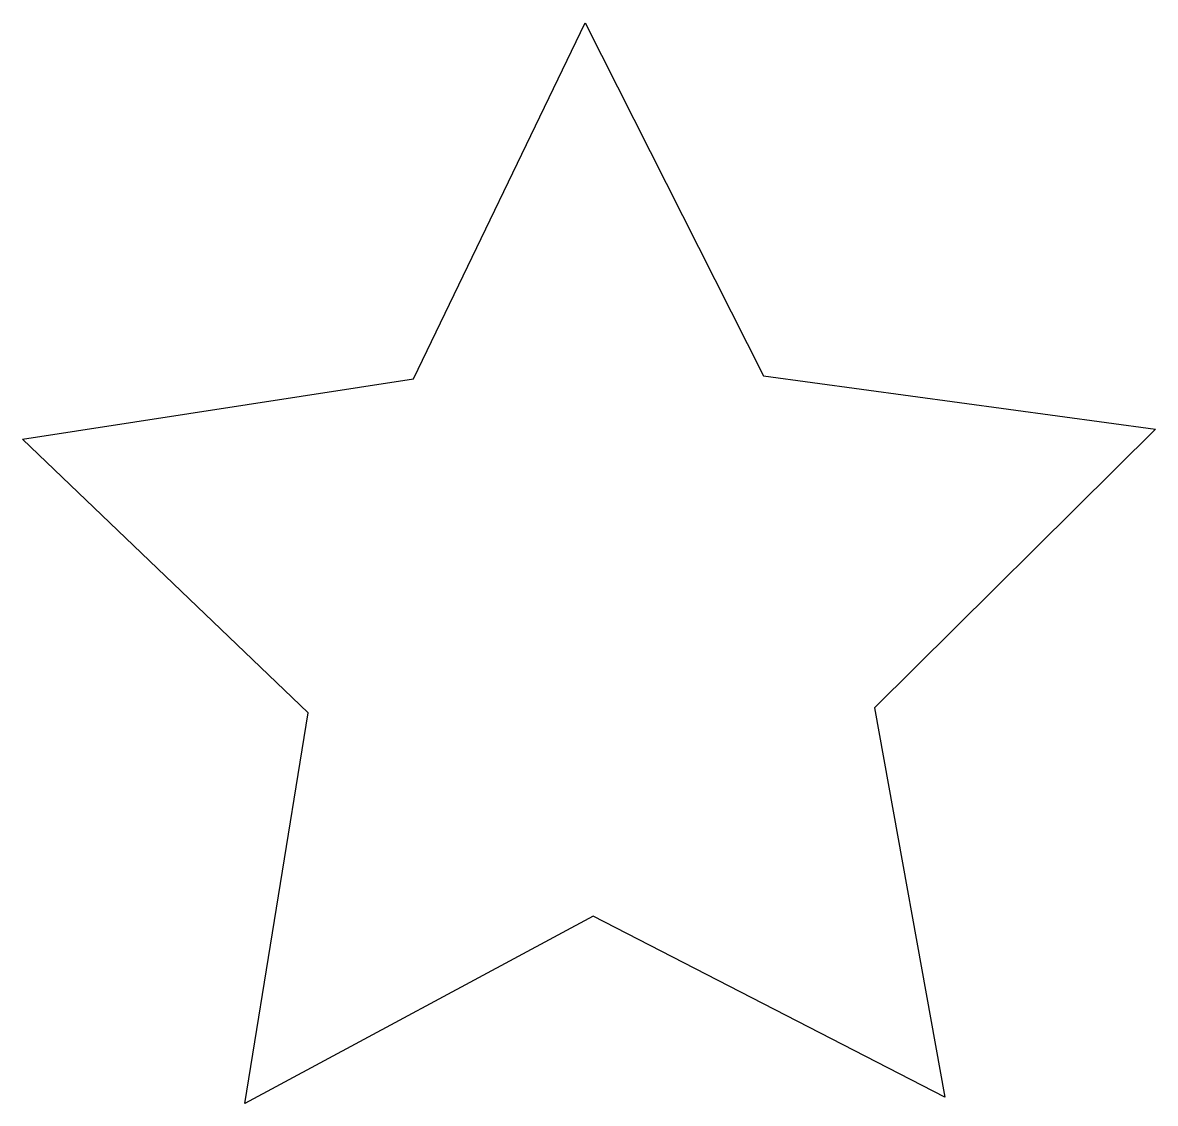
# Model space of a CAD drawing. Extents: x 10.49 to 12.58, y -9.61 to -7.61.
import ezdxf

# ---------------------------------------------------------------- set-up
doc = ezdxf.new("R2010")
doc.units = 0
doc.layers.add('LAYER_1', color=7, linetype='CONTINUOUS')

msp = doc.modelspace()

# ---------------------------------------------------------------- linework, layer by layer
at = {"layer": 'LAYER_1', "color": 7}
msp.add_lwpolyline([(12.1927, -9.5968), (11.5417, -9.2619), (10.8968, -9.6084), (11.0141, -8.8858), (10.4853, -8.3794), (11.2088, -8.2677), (11.5269, -7.6084), (11.8568, -8.2619), (12.5822, -8.3608), (12.0625, -8.8764), (12.1927, -9.5968)], dxfattribs=at)

doc.saveas('drawing.dxf')
